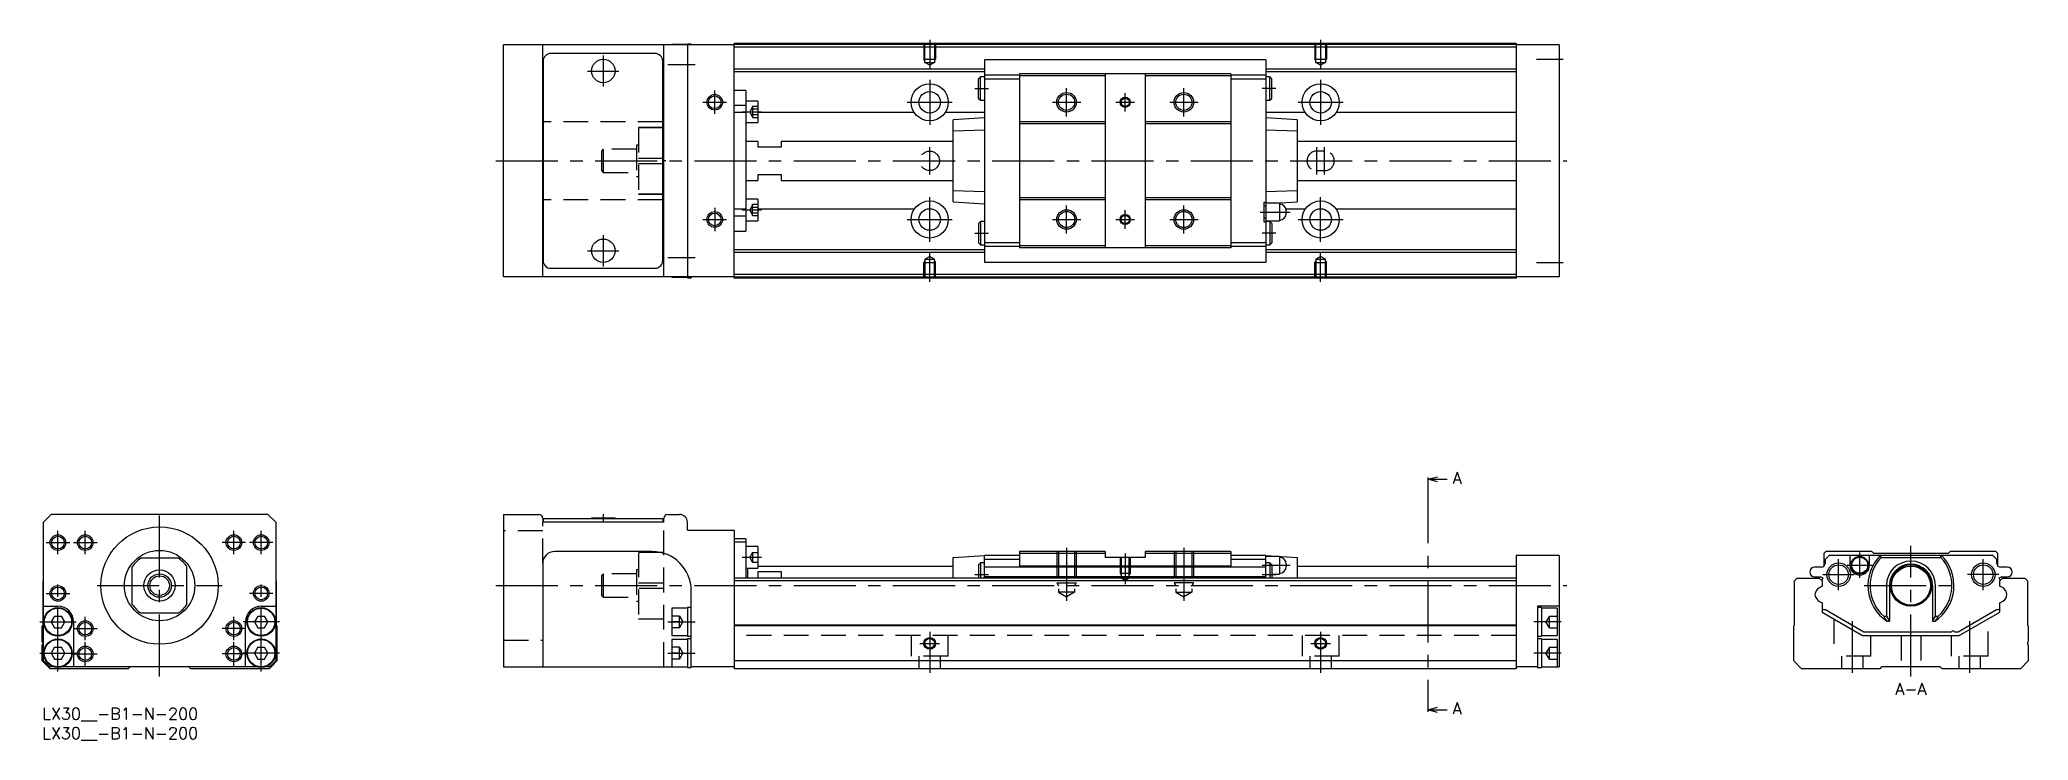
# Model space of a CAD drawing. Extents: x -1 to 508, y -8 to 171.
import ezdxf

# ---------------------------------------------------------------- set-up
doc = ezdxf.new("R2010")
doc.units = 0
doc.header["$LTSCALE"] = 0.5
doc.linetypes.add('CENTER', pattern=[50.8, 31.75, -6.35, 6.35, -6.35])
doc.linetypes.add('DASHED', pattern=[19.05, 12.7, -6.35])
for name, color, linetype in [('MSM_CENTER', 1, 'CENTER'), ('MSM_CONTINUOUS', 7, 'CONTINUOUS'), ('MSM_DASHED', 4, 'DASHED'), ('MSM_NARROW', 5, 'CONTINUOUS'), ('MSM_PART_NUMBER', 7, 'CONTINUOUS')]:
    doc.layers.add(name, color=color, linetype=linetype)
doc.styles.get("Standard").update_dxf_attribs({"font": 'txt.shx', "height": 3, "bigfont": 'bigfont.shx'})

# ---------------------------------------------------------------- blocks, each defined once
blk = doc.blocks.new('*U2')
at = {"layer": 'MSM_PART_NUMBER'}
blk.add_text('LX30__-B1-N-200', height=3, dxfattribs=at).set_placement((0, -3))
blk = doc.blocks.new('*U3')
at = {"layer": 'MSM_PART_NUMBER'}
blk.add_text('LX30__-B1-N-200', height=3, dxfattribs=at).set_placement((0, -8))

msp = doc.modelspace()

# ---------------------------------------------------------------- linework, layer by layer
at = {"layer": 'MSM_CENTER'}
for p, q in [((227, 171), (227, 163.49)), ((327, 171), (327, 163.49)), ((139.5, 163), (147.5, 163)), ((143.5, 167), (143.5, 159)), ((160, 164.7), (167, 164.7)), ((382.25, 166), (389, 166)), ((172, 152), (172, 158)), ((227, 160.75), (227, 149.25)), ((238.5, 158.5), (242, 158.5)), ((262, 151.37), (262, 158.62)), ((292, 151.37), (292, 158.62)), ((315.5, 158.5), (312, 158.5)), ((327, 160.75), (327, 149.25)), ((169, 155), (175, 155)), ((221.25, 155), (232.75, 155)), ((258.38, 155), (265.63, 155)), ((274.64, 155), (279.37, 155)), ((277, 152.63), (277, 157.36)), ((288.38, 155), (295.63, 155)), ((321.25, 155), (332.75, 155)), ((179, 152.55), (184, 152.55)), ((227, 136.5), (227, 143.5)), ((326, 136.5), (326, 143.5)), ((328, 136.5), (328, 143.5)), ((116, 140), (390, 140)), ((172, 128), (172, 122)), ((179, 127.44), (184, 127.44)), ((227, 119.25), (227, 130.75)), ((262, 121.37), (262, 128.62)), ((277, 122.63), (277, 127.36)), ((292, 121.37), (292, 128.62)), ((327, 119.25), (327, 130.75)), ((169, 125), (175, 125)), ((221.25, 125), (232.75, 125)), ((258.38, 125), (265.63, 125)), ((274.64, 125), (279.37, 125)), ((288.38, 125), (295.63, 125)), ((311.5, 126.9), (319.2, 126.9)), ((321.25, 125), (332.75, 125)), ((139.5, 117), (147.5, 117)), ((143.5, 121), (143.5, 113)), ((238.5, 121.5), (242, 121.5)), ((315.5, 121.5), (312, 121.5)), ((160, 115.3), (167, 115.3)), ((227, 109), (227, 116.51)), ((327, 109), (327, 116.51)), ((382.25, 114), (389, 114)), ((354.38, 58), (354.38, 0)), ((30, 8), (30, 51.5)), ((143.5, 49.6), (143.5, 47.49)), ((1, 42.3), (7, 42.3)), ((4, 39.3), (4, 45.3)), ((8, 42.3), (14, 42.3)), ((11, 39.3), (11, 45.3)), ((52, 42.3), (46, 42.3)), ((49, 39.3), (49, 45.3)), ((59, 42.3), (53, 42.3)), ((56, 39.3), (56, 45.3)), ((262, 41), (262, 27.41)), ((292, 41), (292, 27.41)), ((478, 8), (478, 41.5)), ((179, 38.55), (184, 38.55)), ((277, 39.5), (277, 31.69)), ((312, 36.5), (319.2, 36.5)), ((459.5, 30.1), (459.5, 38.1)), ((461.65, 36.5), (468.15, 36.5)), ((464.9, 33.25), (464.9, 39.75)), ((496.5, 30.1), (496.5, 38.1)), ((4, 9.35), (4, 32.3)), ((14, 31.3), (46, 31.3)), ((56, 9.35), (56, 32.3)), ((116, 31.3), (390, 31.3)), ((238.5, 34.1), (242, 34.1)), ((312, 34.1), (315.5, 34.1)), ((455.5, 34.1), (463.5, 34.1)), ((466, 31.3), (490, 31.3)), ((500.5, 34.1), (492.5, 34.1)), ((1, 29.3), (7, 29.3)), ((59, 29.3), (53, 29.3)), ((-0.65, 22), (8.65, 22)), ((11, 17.3), (11, 23.3)), ((49, 17.3), (49, 23.3)), ((60.65, 22), (51.35, 22)), ((160, 22), (167, 22)), ((388.5, 22), (381.5, 22)), ((463, 22.18), (463, 9)), ((493, 22.18), (493, 9)), ((8, 20.3), (14, 20.3)), ((11, 10.8), (11, 16.8)), ((52, 20.3), (46, 20.3)), ((49, 10.8), (49, 16.8)), ((224.5, 16.5), (229.5, 16.5)), ((227, 19.5), (227, 9)), ((324.5, 16.5), (329.5, 16.5)), ((327, 19.5), (327, 9)), ((-0.65, 14), (8.65, 14)), ((8, 13.8), (14, 13.8)), ((52, 13.8), (46, 13.8)), ((60.65, 14), (51.35, 14)), ((160, 14), (167, 14)), ((388.5, 14), (381.5, 14))]:
    msp.add_line(p, q, dxfattribs=at)
at = {"layer": 'MSM_CONTINUOUS'}
for p, q in [((118, 110.3), (118, 169.7)), ((177, 169.7), (118, 169.7)), ((128, 110.3), (128, 169.7)), ((159, 110.3), (159, 169.7)), ((161, 169.75), (161, 169.7)), ((165, 169.75), (161, 169.75)), ((166, 169.9), (165, 169.9)), ((165, 169.9), (165, 110.1)), ((166, 169.9), (166, 169.7)), ((377, 170), (177, 170)), ((177, 110), (177, 170)), ((377, 169.8), (177, 169.8)), ((377, 169.1), (177, 169.1)), ((377, 170), (377, 110)), ((388, 169.7), (377, 169.7)), ((388, 169.7), (388, 110.3)), ((128.1, 165.5), (128.1, 114.5)), ((156.7, 167.5), (130.1, 167.5)), ((158.7, 114.5), (158.7, 165.5)), ((241, 163.45), (177, 163.45)), ((313, 165.9), (241, 165.9)), ((241, 165.9), (241, 114.1)), ((313, 165.9), (313, 114.1)), ((377, 163.45), (313, 163.45)), ((128, 158.2), (128.1, 158.2)), ((158.7, 158.2), (159, 158.2)), ((241, 162.75), (177, 162.75)), ((180, 158), (177, 158)), ((180, 158), (180, 122)), ((240, 161.5), (239.5, 161)), ((239.5, 156), (239.5, 161)), ((241, 161.5), (240, 161.5)), ((240, 155.5), (240, 161.5)), ((250, 161.95), (241, 161.95)), ((250, 160.95), (241, 160.95)), ((304, 162.25), (250, 162.25)), ((250, 162.25), (250, 117.75)), ((271.9, 161.75), (250, 161.75)), ((271.9, 162.25), (271.9, 117.75)), ((282.1, 162.25), (282.1, 117.75)), ((304, 161.75), (282.1, 161.75)), ((304, 162.25), (304, 117.75)), ((313, 161.95), (304, 161.95)), ((313, 160.95), (304, 160.95)), ((377, 162.75), (313, 162.75)), ((314, 161.5), (313, 161.5)), ((314.5, 161), (314, 161.5)), ((314, 155.5), (314, 161.5)), ((314.5, 156), (314.5, 161)), ((180, 154.13), (177, 154.13)), ((183, 155.3), (180, 155.3)), ((183, 155.3), (183, 149.8)), ((239.5, 156), (240, 155.5)), ((240, 155.5), (241, 155.5)), ((313, 155.5), (314, 155.5)), ((314, 155.5), (314.5, 156)), ((128.1, 150), (128, 150)), ((159, 150), (158.7, 150)), ((159, 148.5), (158.7, 148.5)), ((159, 148.47), (158.7, 148.47)), ((180, 152.38), (177, 152.38)), ((180, 149.8), (183, 149.8)), ((223.05, 152.36), (183, 152.36)), ((241, 152.36), (230.95, 152.36)), ((241, 151), (233, 150.47)), ((233, 129.53), (233, 150.47)), ((241, 147.86), (233, 147.6)), ((271.9, 150), (250, 150)), ((271.9, 149.5), (250, 149.5)), ((304, 150), (282.1, 150)), ((304, 149.5), (282.1, 149.5)), ((323.05, 152.36), (313, 152.36)), ((321, 150.47), (313, 151)), ((321, 147.6), (313, 147.86)), ((321, 150.47), (321, 129.53)), ((377, 152.36), (330.95, 152.36)), ((183, 145), (180, 145)), ((183, 145), (183, 143.5)), ((189, 143.5), (183, 143.5)), ((189, 145), (189, 143.5)), ((233, 145), (189, 145)), ((377, 145), (321, 145)), ((158.7, 140.72), (159, 140.72)), ((159, 139.28), (158.7, 139.28)), ((180, 135), (183, 135)), ((183, 136.5), (189, 136.5)), ((183, 136.5), (183, 135)), ((189, 136.5), (189, 135)), ((189, 135), (233, 135)), ((233, 132.4), (241, 132.14)), ((313, 132.14), (321, 132.4)), ((321, 135), (377, 135)), ((128.1, 130), (128, 130)), ((159, 131.53), (158.7, 131.53)), ((159, 131.5), (158.7, 131.5)), ((159, 130), (158.7, 130)), ((180, 127.62), (177, 127.62)), ((183, 130.19), (180, 130.19)), ((183, 130.19), (183, 124.69)), ((223.05, 127.64), (183, 127.64)), ((233, 129.53), (241, 129)), ((271.9, 130.5), (250, 130.5)), ((271.9, 130), (250, 130)), ((304, 130.5), (282.1, 130.5)), ((304, 130), (282.1, 130)), ((312.5, 129.4), (312.5, 124.4)), ((312.5, 129.4), (313, 129.4)), ((313, 128.4), (312.5, 128.4)), ((316.45, 129.15), (313, 129.15)), ((315.26, 129.15), (321, 129.53)), ((316.45, 129.15), (316.45, 124.65)), ((323.05, 127.64), (318.14, 127.64)), ((318.2, 127.2), (318.2, 126.6)), ((377, 127.64), (330.95, 127.64)), ((180, 125.87), (177, 125.87)), ((180, 124.69), (183, 124.69)), ((240, 124.5), (239.5, 124)), ((239.5, 124), (239.5, 119)), ((240, 124.5), (240, 118.5)), ((241, 124.5), (240, 124.5)), ((312.5, 125.4), (313, 125.4)), ((312.5, 124.4), (313, 124.4)), ((313, 124.65), (316.45, 124.65)), ((314, 124.5), (313, 124.5)), ((314, 124.5), (314, 118.5)), ((314.5, 124), (314, 124.5)), ((314.5, 124), (314.5, 119)), ((128.1, 121.8), (128, 121.8)), ((159, 121.8), (158.7, 121.8)), ((177, 122), (180, 122)), ((241, 117.25), (177, 117.25)), ((239.5, 119), (240, 118.5)), ((240, 118.5), (241, 118.5)), ((250, 119.05), (241, 119.05)), ((250, 118.05), (241, 118.05)), ((271.9, 118.25), (250, 118.25)), ((304, 117.75), (250, 117.75)), ((304, 118.25), (282.1, 118.25)), ((313, 119.05), (304, 119.05)), ((313, 118.05), (304, 118.05)), ((313, 118.5), (314, 118.5)), ((377, 117.25), (313, 117.25)), ((314, 118.5), (314.5, 119)), ((130.1, 112.5), (156.7, 112.5)), ((241, 116.55), (177, 116.55)), ((241, 114.1), (313, 114.1)), ((377, 116.55), (313, 116.55)), ((177, 110.3), (118, 110.3)), ((161, 110.3), (161, 110.25)), ((161, 110.25), (165, 110.25)), ((165, 110.1), (166, 110.1)), ((166, 110.3), (166, 110.1)), ((377, 110.9), (177, 110.9)), ((377, 110.2), (177, 110.2)), ((377, 110), (177, 110)), ((388, 110.3), (377, 110.3)), ((354.38, 58.5), (356.88, 59.17)), ((354.38, 59), (354.38, 58)), ((356.88, 57.83), (354.38, 58.5)), ((354.38, 58.5), (359.38, 58.5)), ((2.3, 49.5), (0.3, 47.5)), ((0.3, 12), (0.3, 47.5)), ((57.7, 49.5), (2.3, 49.5)), ((59.7, 47.5), (57.7, 49.5)), ((59.7, 47.5), (59.7, 12)), ((118, 49.5), (118, 10.5)), ((118, 49.5), (127, 49.5)), ((128, 48.5), (128, 47.5)), ((159, 47.5), (128, 47.5)), ((128.1, 48.5), (128.1, 47.5)), ((128.1, 48.5), (158.7, 48.5)), ((140.5, 48.6), (146.5, 48.6)), ((140.5, 48.6), (140.5, 48.5)), ((146.5, 48.5), (146.5, 48.6)), ((158.7, 48.5), (158.7, 47.5)), ((159, 47.5), (159, 48.5)), ((160, 49.5), (163, 49.5)), ((165, 45.5), (165, 47.5)), ((165, 45.5), (177, 45.5)), ((177, 45.5), (177, 10)), ((180, 43.3), (177, 43.3)), ((180, 42.45), (177, 42.45)), ((180, 43.3), (180, 33.2)), ((183, 41.3), (180, 41.3)), ((183, 41.3), (183, 35.8)), ((23, 26.48), (23, 36.12)), ((34.82, 38.3), (25.18, 38.3)), ((37, 26.48), (37, 36.12)), ((128, 37), (128, 10.5)), ((156, 40), (131, 40)), ((180, 35.8), (183, 35.8)), ((180.5, 33.2), (180.5, 35.8)), ((183, 36.3), (233, 36.3)), ((233, 38.5), (241, 39)), ((233, 33.2), (233, 38.5)), ((240, 37.1), (239.5, 36.6)), ((239.5, 36.6), (239.5, 33.2)), ((241, 37.1), (240, 37.1)), ((240, 37.1), (240, 33.2)), ((250, 39), (241, 39)), ((241, 33.2), (241, 39)), ((250, 38), (241, 38)), ((313, 36), (241, 36)), ((250, 40), (250, 36.29)), ((271.9, 40), (250, 40)), ((271.9, 39.5), (250, 39.5)), ((304, 36.29), (250, 36.29)), ((271.9, 40), (271.9, 38.5)), ((282.1, 38.5), (271.9, 38.5)), ((304, 40), (282.1, 40)), ((282.1, 40), (282.1, 38.5)), ((304, 39.5), (282.1, 39.5)), ((304, 40), (304, 36.29)), ((313, 39), (304, 39)), ((313, 38), (304, 38)), ((313, 39), (321, 38.5)), ((313, 33.2), (313, 39)), ((316.45, 38.75), (313, 38.75)), ((314, 37.1), (313, 37.1)), ((314.5, 36.6), (314, 37.1)), ((314, 37.1), (314, 33.2)), ((314.5, 36.6), (314.5, 33.2)), ((316.45, 38.75), (316.45, 34.25)), ((318.2, 36.8), (318.2, 36.2)), ((321, 38.5), (321, 33.2)), ((321, 36.3), (377, 36.3)), ((377, 39), (377, 10)), ((388, 39), (377, 39)), ((388, 39), (388, 10.5)), ((455.05, 36), (453.35, 36)), ((456.25, 40), (455.75, 39.5)), ((455.75, 39.5), (455.75, 36.29)), ((457.05, 39), (456.05, 38)), ((456.05, 38), (456.05, 37)), ((468, 40), (456.25, 40)), ((498.95, 39), (457.05, 39)), ((462.4, 39), (462.4, 36.5)), ((467.4, 36.5), (467.4, 39)), ((468.5, 39.5), (468, 40)), ((487.5, 39.5), (468.5, 39.5)), ((470.14, 39), (470.4, 38.5)), ((470.4, 38.5), (485.6, 38.5)), ((485.6, 38.5), (485.86, 39)), ((488, 40), (487.5, 39.5)), ((499.75, 40), (488, 40)), ((499.95, 38), (498.95, 39)), ((500.25, 39.5), (499.75, 40)), ((499.95, 37), (499.95, 38)), ((500.25, 36.29), (500.25, 39.5)), ((502.65, 36), (500.95, 36)), ((0.2, 32.5), (0.3, 32.6)), ((0.2, 21.2), (0.2, 32.5)), ((59.7, 32.6), (59.8, 32.5)), ((59.8, 32.5), (59.8, 21.2)), ((377, 33.2), (177, 33.2)), ((377, 32.5), (177, 32.5)), ((183, 34.87), (189, 34.87)), ((183, 34.87), (183, 33.2)), ((189, 34.87), (189, 33.2)), ((313, 33.5), (241, 33.5)), ((314.5, 34.25), (316.45, 34.25)), ((448.2, 32.5), (448.9, 33.2)), ((448.2, 21.2), (448.2, 32.5)), ((448.9, 33.2), (454.55, 33.2)), ((453.35, 33.5), (454.75, 33.5)), ((455.25, 31.15), (454.5, 30.72)), ((454.55, 33.2), (455.25, 32.5)), ((455.2, 32.7), (455.2, 32.55)), ((455.25, 32.5), (455.25, 31.15)), ((471.74, 31.3), (471.74, 23.45)), ((472.5, 31.3), (472.5, 22.2)), ((483.5, 31.3), (483.5, 22.2)), ((484.26, 23.45), (484.26, 31.3)), ((500.75, 32.5), (501.45, 33.2)), ((500.75, 32.5), (500.8, 32.55)), ((500.75, 31.15), (500.75, 32.5)), ((500.75, 31.15), (500.75, 32.5)), ((501.4, 30.78), (500.75, 31.15)), ((501.4, 30.78), (500.75, 31.15)), ((500.8, 32.55), (500.8, 32.7)), ((501.25, 33.5), (502.65, 33.5)), ((501.45, 33.2), (507.1, 33.2)), ((507.1, 33.2), (507.8, 32.5)), ((507.8, 32.5), (507.8, 21.2)), ((0.3, 26), (4, 26)), ((56, 26), (59.7, 26)), ((165, 25.5), (161, 25.5)), ((161, 25.5), (161, 18.5)), ((166, 25.65), (165, 25.65)), ((165, 25.65), (165, 18.35)), ((166, 10.35), (166, 30)), ((388, 26), (382.5, 26)), ((382.5, 26), (382.5, 10.35)), ((383.5, 25.65), (382.5, 25.65)), ((383.5, 25.65), (383.5, 18.35)), ((387.5, 25.5), (383.5, 25.5)), ((387.5, 25.5), (387.5, 18.5)), ((454.6, 27.22), (455.25, 26.85)), ((455.25, 26.85), (455.25, 24.5)), ((500.75, 26.85), (501.5, 27.28)), ((500.75, 26.85), (501.5, 27.28)), ((500.75, 25.45), (500.75, 26.85)), ((500.75, 24.5), (500.75, 26.85)), ((0, 21), (0.2, 21.2)), ((0, 16.9), (0, 21)), ((3.13, 23.5), (2.27, 22)), ((2.27, 22), (3.13, 20.5)), ((3.13, 23.5), (4.87, 23.5)), ((3.13, 20.5), (4.87, 20.5)), ((5.73, 22), (4.87, 23.5)), ((4.87, 20.5), (5.73, 22)), ((8, 22), (8, 10.5)), ((25.18, 24.3), (34.82, 24.3)), ((52, 10.5), (52, 22)), ((55.13, 23.5), (54.27, 22)), ((54.27, 22), (55.13, 20.5)), ((55.13, 23.5), (56.87, 23.5)), ((55.13, 20.5), (56.87, 20.5)), ((57.73, 22), (56.87, 23.5)), ((56.87, 20.5), (57.73, 22)), ((59.8, 21.2), (60, 21)), ((60, 21), (60, 12)), ((377, 21.2), (177, 21.2)), ((377, 21), (177, 21)), ((448, 21), (448.2, 21.2)), ((448, 12), (448, 21)), ((455.25, 24.5), (465.64, 18.5)), ((455.7, 25.16), (456.1, 25.16)), ((456.1, 25.16), (465.91, 19.5)), ((471.07, 23.45), (471.74, 23.45)), ((471.74, 23.45), (472.5, 22.2)), ((471.82, 22.2), (472.5, 22.2)), ((483.5, 22.2), (484.26, 23.45)), ((483.5, 22.2), (484.18, 22.2)), ((484.26, 23.45), (484.93, 23.45)), ((490.09, 19.5), (499.9, 25.16)), ((490.36, 18.5), (500.75, 24.5)), ((499.9, 25.16), (500.3, 25.16)), ((507.8, 21.2), (508, 21)), ((508, 21), (508, 16.9)), ((0, 12), (0, 16.1)), ((3.13, 15.5), (2.27, 14)), ((3.13, 15.5), (4.87, 15.5)), ((5.73, 14), (4.87, 15.5)), ((55.13, 15.5), (54.27, 14)), ((55.13, 15.5), (56.87, 15.5)), ((57.73, 14), (56.87, 15.5)), ((161, 18.5), (165, 18.5)), ((165, 17.5), (161, 17.5)), ((161, 17.5), (161, 10.5)), ((165, 18.35), (166, 18.35)), ((166, 17.65), (165, 17.65)), ((165, 17.65), (165, 10.35)), ((382.5, 18.35), (383.5, 18.35)), ((383.5, 17.65), (382.5, 17.65)), ((383.5, 18.5), (387.5, 18.5)), ((383.5, 17.65), (383.5, 10.35)), ((387.5, 17.5), (383.5, 17.5)), ((387.5, 17.5), (387.5, 10.5)), ((465.64, 18.5), (490.36, 18.5)), ((465.91, 19.5), (488.35, 19.5)), ((489.15, 19.5), (490.09, 19.5)), ((508, 16.1), (508, 12)), ((2, 10), (0, 12)), ((1.8, 10.5), (0.3, 12)), ((2.96, 10.5), (1.8, 10.5)), ((2.27, 14), (3.13, 12.5)), ((3.13, 12.5), (4.87, 12.5)), ((4.87, 12.5), (5.73, 14)), ((54.96, 10.5), (5.04, 10.5)), ((22.5, 10.5), (22, 10)), ((38, 10), (37.5, 10.5)), ((54.27, 14), (55.13, 12.5)), ((55.13, 12.5), (56.87, 12.5)), ((56.87, 12.5), (57.73, 14)), ((58.2, 10.5), (57.04, 10.5)), ((60, 12), (58, 10)), ((59.7, 12), (58.2, 10.5)), ((118, 10.5), (165, 10.5)), ((165, 10.35), (166, 10.35)), ((177, 10.5), (166, 10.5)), ((377, 12), (177, 12)), ((382.5, 10.5), (377, 10.5)), ((382.5, 10.35), (383.5, 10.35)), ((383.5, 10.5), (388, 10.5)), ((450, 10), (448, 12)), ((470.5, 10.5), (470, 10)), ((485.5, 10.5), (470.5, 10.5)), ((486, 10), (485.5, 10.5)), ((508, 12), (506, 10)), ((22, 10), (2, 10)), ((58, 10), (38, 10)), ((377, 10), (177, 10)), ((470, 10), (450, 10)), ((506, 10), (486, 10)), ((354.38, -0.5), (356.88, 0.17)), ((354.38, 0), (354.38, -1)), ((356.88, -1.17), (354.38, -0.5)), ((354.38, -0.5), (359.38, -0.5))]:
    msp.add_line(p, q, dxfattribs=at)
for centre, radius in [((143.5, 163), 3), ((227, 155), 4.75), ((227, 155), 2.75), ((327, 155), 4.75), ((327, 155), 2.75), ((172, 155), 1.62), ((262, 155), 2.07), ((277, 155), 1.06), ((292, 155), 2.07), ((227, 125), 4.75), ((227, 125), 2.75), ((327, 125), 4.75), ((327, 125), 2.75), ((172, 125), 1.62), ((262, 125), 2.07), ((277, 125), 1.06), ((292, 125), 2.07), ((143.5, 117), 3), ((30, 31.3), 15), ((4, 42.3), 1.62), ((11, 42.3), 1.62), ((49, 42.3), 1.62), ((56, 42.3), 1.62), ((30, 31.3), 9), ((459.5, 34.1), 3), ((459.5, 34.1), 2.5), ((464.9, 36.5), 2.25), ((464.9, 36.5), 2.05), ((478, 31.3), 5.3), ((478, 31.3), 5), ((496.5, 34.1), 3), ((496.5, 34.1), 2.5), ((4, 29.3), 1.62), ((30, 31.3), 4), ((30, 31.3), 3), ((30, 31.3), 2.5), ((56, 29.3), 1.62), ((4, 22), 3.65), ((4, 22), 3.5), ((56, 22), 3.65), ((56, 22), 3.5), ((11, 20.3), 1.62), ((49, 20.3), 1.62), ((4, 14), 3.65), ((4, 14), 3.5), ((11, 13.8), 1.62), ((49, 13.8), 1.62), ((56, 14), 3.65), ((56, 14), 3.5), ((227, 16.5), 1.23), ((327, 16.5), 1.23)]:
    msp.add_circle(centre, radius, dxfattribs=at)
for centre, radius, start, end in [((130.1, 165.5), 2, 90, 180), ((156.7, 165.5), 2, 0, 90), ((316.45, 127.2), 1.75, 0, 90), ((316.45, 126.6), 1.75, 270, 0), ((130.1, 114.5), 2, 180, 270), ((156.7, 114.5), 2, 270, 0), ((127, 48.5), 1, 0, 90), ((160, 48.5), 1, 90, 180), ((163, 47.5), 2, 0, 90), ((30, 31.3), 8.5, 124.5603, 145.4397), ((30, 31.3), 8.5, 34.5603, 55.4397), ((131, 37), 3, 90, 180), ((156, 30), 10, 0, 90), ((316.45, 36.8), 1.75, 0, 90), ((316.45, 36.2), 1.75, 270, 0), ((453.35, 34.75), 1.25, 90, 270), ((455.05, 37), 1, 270, 0), ((464.9, 36.5), 2.5, 180, 0), ((478, 31.3), 11, 135.573, 235.8196), ((478, 31.3), 10.47, 136.5713, 228.5552), ((478, 31.3), 6.26, 0, 180), ((478, 31.3), 5.5, 0, 180), ((478, 31.3), 11, 304.1804, 44.427), ((478, 31.3), 10.47, 311.4448, 43.4287), ((500.95, 37), 1, 180, 270), ((502.65, 34.75), 1.25, 270, 90), ((455.65, 28.85), 2.2, 121.4553, 176.019), ((454.75, 32.5), 1, 41.234, 90), ((455.7, 32.7), 0.5, 113.3254, 180), ((501.25, 32.5), 1, 90, 138.766), ((500.3, 32.7), 0.5, 0, 66.6746), ((500.35, 28.85), 2.2, 3.981, 61.4552), ((4, 22), 4, 0, 90), ((30, 31.3), 8.5, 214.5603, 235.4397), ((30, 31.3), 8.5, 304.5603, 325.4397), ((56, 22), 4, 90, 180), ((455.65, 29.15), 2.2, 183.981, 241.4552), ((455.7, 25.66), 0.5, 205.8419, 270), ((500.3, 25.66), 0.5, 270, 334.1581), ((500.35, 29.15), 2.2, 301.4553, 356.019), ((500.35, 29.15), 2.2, 301.4553, 356.019), ((479, 27.35), 8.83, 206.1475, 215.6253), ((477, 27.35), 8.84, 324.3755, 333.8517), ((-0.3, 16.5), 0.5, 306.8699, 53.1301), ((488.75, 19.2), 0.5, 36.8699, 143.1301), ((508.3, 16.5), 0.5, 126.8699, 233.1301), ((2.3, 12.5), 2, 216.8699, 233.1301), ((57.7, 12.5), 2, 306.8699, 323.1301)]:
    msp.add_arc(centre, radius, start, end, dxfattribs=at)
at = {"layer": 'MSM_DASHED'}
for p, q in [((225.5, 170), (225.5, 166)), ((225.77, 165.2), (225.77, 170)), ((228.23, 170), (228.23, 165.2)), ((228.5, 170), (228.5, 166)), ((325.5, 170), (325.5, 166)), ((325.77, 165.2), (325.77, 170)), ((328.23, 170), (328.23, 165.2)), ((328.5, 170), (328.5, 166)), ((225.77, 165.53), (225.5, 166)), ((225.5, 166), (228.5, 166)), ((225.77, 165.2), (228.23, 165.2)), ((227, 164.49), (225.77, 165.2)), ((228.23, 165.2), (227, 164.49)), ((228.23, 165.53), (228.5, 166)), ((325.77, 165.53), (325.5, 166)), ((325.5, 166), (328.5, 166)), ((325.77, 165.2), (328.23, 165.2)), ((327, 164.49), (325.77, 165.2)), ((328.23, 165.2), (327, 164.49)), ((328.23, 165.53), (328.5, 166)), ((181.7, 153.8), (180.98, 152.55)), ((181.7, 154), (183, 154)), ((181.7, 154), (181.7, 151.11)), ((181.7, 153.28), (183, 153.28)), ((158.7, 150), (128.1, 150)), ((152.5, 148.5), (152.5, 131.5)), ((158.7, 148.5), (152.5, 148.5)), ((158.7, 148.47), (152.5, 148.47)), ((181.7, 151.3), (180.98, 152.55)), ((181.7, 151.83), (183, 151.83)), ((181.7, 151.11), (183, 151.11)), ((143.5, 143), (143, 142.5)), ((143, 142.5), (143, 137.5)), ((143.5, 143), (143.5, 137)), ((152, 143), (143.5, 143)), ((152, 144), (152, 136)), ((152.5, 144), (152, 144)), ((328, 142.5), (326, 142.5)), ((143, 137.5), (143.5, 137)), ((152.5, 140.72), (158.7, 140.72)), ((158.7, 139.28), (152.5, 139.28)), ((159.5, 140), (159, 140)), ((326, 137.5), (328, 137.5)), ((143.5, 137), (152, 137)), ((152, 136), (152.5, 136)), ((158.7, 130), (128.1, 130)), ((152.5, 131.53), (158.7, 131.53)), ((152.5, 131.5), (158.7, 131.5)), ((181.7, 128.69), (180.98, 127.44)), ((181.7, 126.19), (180.98, 127.44)), ((181.7, 128.89), (183, 128.89)), ((181.7, 126), (181.7, 128.89)), ((181.7, 128.17), (183, 128.17)), ((181.7, 126.72), (183, 126.72)), ((181.7, 126), (183, 126)), ((225.77, 114.47), (225.5, 114)), ((225.5, 110), (225.5, 114)), ((225.5, 114), (228.5, 114)), ((227, 115.51), (225.77, 114.8)), ((225.77, 114.8), (225.77, 110)), ((225.77, 114.8), (228.23, 114.8)), ((228.23, 114.8), (227, 115.51)), ((228.23, 110), (228.23, 114.8)), ((228.23, 114.47), (228.5, 114)), ((228.5, 110), (228.5, 114)), ((325.77, 114.47), (325.5, 114)), ((325.5, 110), (325.5, 114)), ((325.5, 114), (328.5, 114)), ((327, 115.51), (325.77, 114.8)), ((325.77, 114.8), (325.77, 110)), ((325.77, 114.8), (328.23, 114.8)), ((328.23, 114.8), (327, 115.51)), ((328.23, 110), (328.23, 114.8)), ((328.23, 114.47), (328.5, 114)), ((328.5, 110), (328.5, 114)), ((128, 37), (128, 47.5)), ((159, 10.5), (159, 47.5)), ((128, 45.3), (118, 45.3)), ((152.5, 39.8), (152.5, 22.8)), ((159, 39.8), (152.5, 39.8)), ((159, 39.77), (152.5, 39.77)), ((181.7, 39.8), (180.98, 38.55)), ((181.7, 37.3), (180.98, 38.55)), ((181.7, 39.8), (183, 39.8)), ((181.7, 39.8), (181.7, 37.3)), ((181.7, 38.55), (183, 38.55)), ((181.7, 37.3), (183, 37.3)), ((259.5, 40), (259.5, 32)), ((259.93, 40), (259.93, 29.6)), ((264.07, 40), (264.07, 29.6)), ((264.5, 40), (264.5, 32)), ((275.7, 38.5), (275.7, 34.5)), ((275.94, 38.5), (275.94, 33.3)), ((278.06, 33.3), (278.06, 38.5)), ((278.3, 38.5), (278.3, 34.5)), ((289.5, 40), (289.5, 32)), ((289.93, 40), (289.93, 29.6)), ((294.07, 40), (294.07, 29.6)), ((294.5, 40), (294.5, 32)), ((143.5, 34.3), (143, 33.8)), ((143, 33.8), (143, 28.8)), ((143.5, 34.3), (143.5, 28.3)), ((152, 34.3), (143.5, 34.3)), ((152, 35.3), (152, 27.3)), ((152.5, 35.3), (152, 35.3)), ((152.5, 32.02), (159, 32.02)), ((159, 30.58), (152.5, 30.58)), ((259.5, 32), (259.93, 31.25)), ((259.5, 32), (264.5, 32)), ((264.5, 32), (264.07, 31.25)), ((275.7, 34.5), (275.94, 34.08)), ((275.7, 34.5), (278.3, 34.5)), ((278.06, 33.3), (275.94, 33.3)), ((275.94, 33.3), (277, 32.69)), ((277, 32.69), (278.06, 33.3)), ((278.3, 34.5), (278.06, 34.08)), ((294.5, 32), (289.5, 32)), ((289.5, 32), (289.93, 31.25)), ((294.5, 32), (294.07, 31.25)), ((143, 28.8), (143.5, 28.3)), ((143.5, 28.3), (152, 28.3)), ((152, 27.3), (152.5, 27.3)), ((264.07, 29.6), (259.93, 29.6)), ((259.93, 29.6), (262, 28.41)), ((264.07, 29.6), (262, 28.41)), ((289.93, 29.6), (294.07, 29.6)), ((289.93, 29.6), (292, 28.41)), ((294.07, 29.6), (292, 28.41)), ((152.5, 22.83), (159, 22.83)), ((152.5, 22.8), (159, 22.8)), ((163, 23.5), (161, 23.5)), ((163, 22), (161, 22)), ((163, 20.5), (161, 20.5)), ((163, 20.5), (163, 23.5)), ((163, 23.5), (163.87, 22)), ((163, 20.5), (163.87, 22)), ((385.5, 23.5), (384.63, 22)), ((385.5, 20.5), (384.63, 22)), ((385.5, 20.5), (385.5, 23.5)), ((385.5, 23.5), (387.5, 23.5)), ((387.5, 22), (385.5, 22)), ((385.5, 20.5), (387.5, 20.5)), ((458.25, 22.77), (458.25, 13.2)), ((497.75, 13.2), (497.75, 22.77)), ((118, 17.3), (128, 17.3)), ((163, 15.5), (161, 15.5)), ((163, 12.5), (163, 15.5)), ((163, 15.5), (163.87, 14)), ((377, 18.5), (177, 18.5)), ((222.25, 18.5), (222.25, 13.2)), ((231.75, 13.2), (231.75, 18.5)), ((322.25, 18.5), (322.25, 13.2)), ((331.75, 13.2), (331.75, 18.5)), ((385.5, 15.5), (384.63, 14)), ((385.5, 12.5), (385.5, 15.5)), ((385.5, 15.5), (387.5, 15.5)), ((467.75, 13.2), (467.75, 18.5)), ((475.5, 18.5), (475.5, 10.5)), ((480.5, 18.5), (480.5, 10.5)), ((488.25, 18.5), (488.25, 13.2)), ((163, 14), (161, 14)), ((163, 12.5), (161, 12.5)), ((163, 12.5), (163.87, 14)), ((231.75, 13.2), (222.25, 13.2)), ((224.25, 13.2), (224.25, 10)), ((229.75, 10), (229.75, 13.2)), ((331.75, 13.2), (322.25, 13.2)), ((324.25, 13.2), (324.25, 10)), ((329.75, 10), (329.75, 13.2)), ((385.5, 12.5), (384.63, 14)), ((387.5, 14), (385.5, 14)), ((385.5, 12.5), (387.5, 12.5)), ((467.75, 13.2), (458.25, 13.2)), ((460.25, 13.2), (460.25, 10)), ((465.75, 10), (465.75, 13.2)), ((497.75, 13.2), (488.25, 13.2)), ((490.25, 13.2), (490.25, 10)), ((495.75, 10), (495.75, 13.2))]:
    msp.add_line(p, q, dxfattribs=at)
msp.add_circle((227, 140), 2.5, dxfattribs=at)
for centre, start, end in [((326, 140), 90, 270), ((328, 140), 270, 90)]:
    msp.add_arc(centre, 2.5, start, end, dxfattribs=at)
at = {"layer": 'MSM_NARROW'}
for centre, radius in [((172, 155), 2), ((262, 155), 2.5), ((277, 155), 1.3), ((292, 155), 2.5), ((262, 125), 2.5), ((292, 125), 2.5), ((172, 125), 2), ((277, 125), 1.3), ((4, 42.3), 2), ((11, 42.3), 2), ((49, 42.3), 2), ((56, 42.3), 2), ((4, 29.3), 2), ((56, 29.3), 2), ((11, 20.3), 2), ((49, 20.3), 2), ((11, 13.8), 2), ((49, 13.8), 2), ((227, 16.5), 1.5), ((327, 16.5), 1.5)]:
    msp.add_circle(centre, radius, dxfattribs=at)

# ---------------------------------------------------------------- block references
at = {"layer": 'MSM_CONTINUOUS'}
for name in ['*U2', '*U3']:
    msp.add_blockref(name, (0, 0), dxfattribs=at)

# ---------------------------------------------------------------- texts
at = {"layer": 'MSM_PART_NUMBER'}
for s, p in [('A', (360.79, 57.37)), ('A-A', (474.01, 3.36)), ('A', (360.79, -1.63))]:
    msp.add_text(s, height=3, dxfattribs=at).set_placement(p)

doc.saveas('drawing.dxf')
